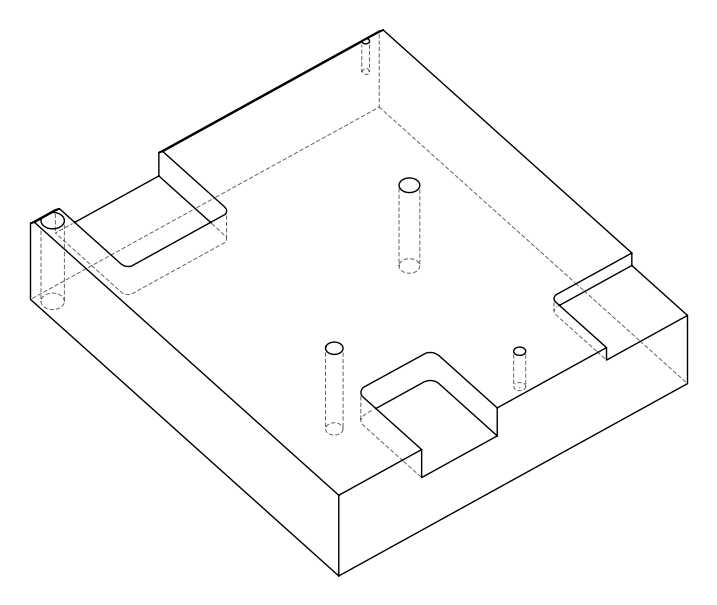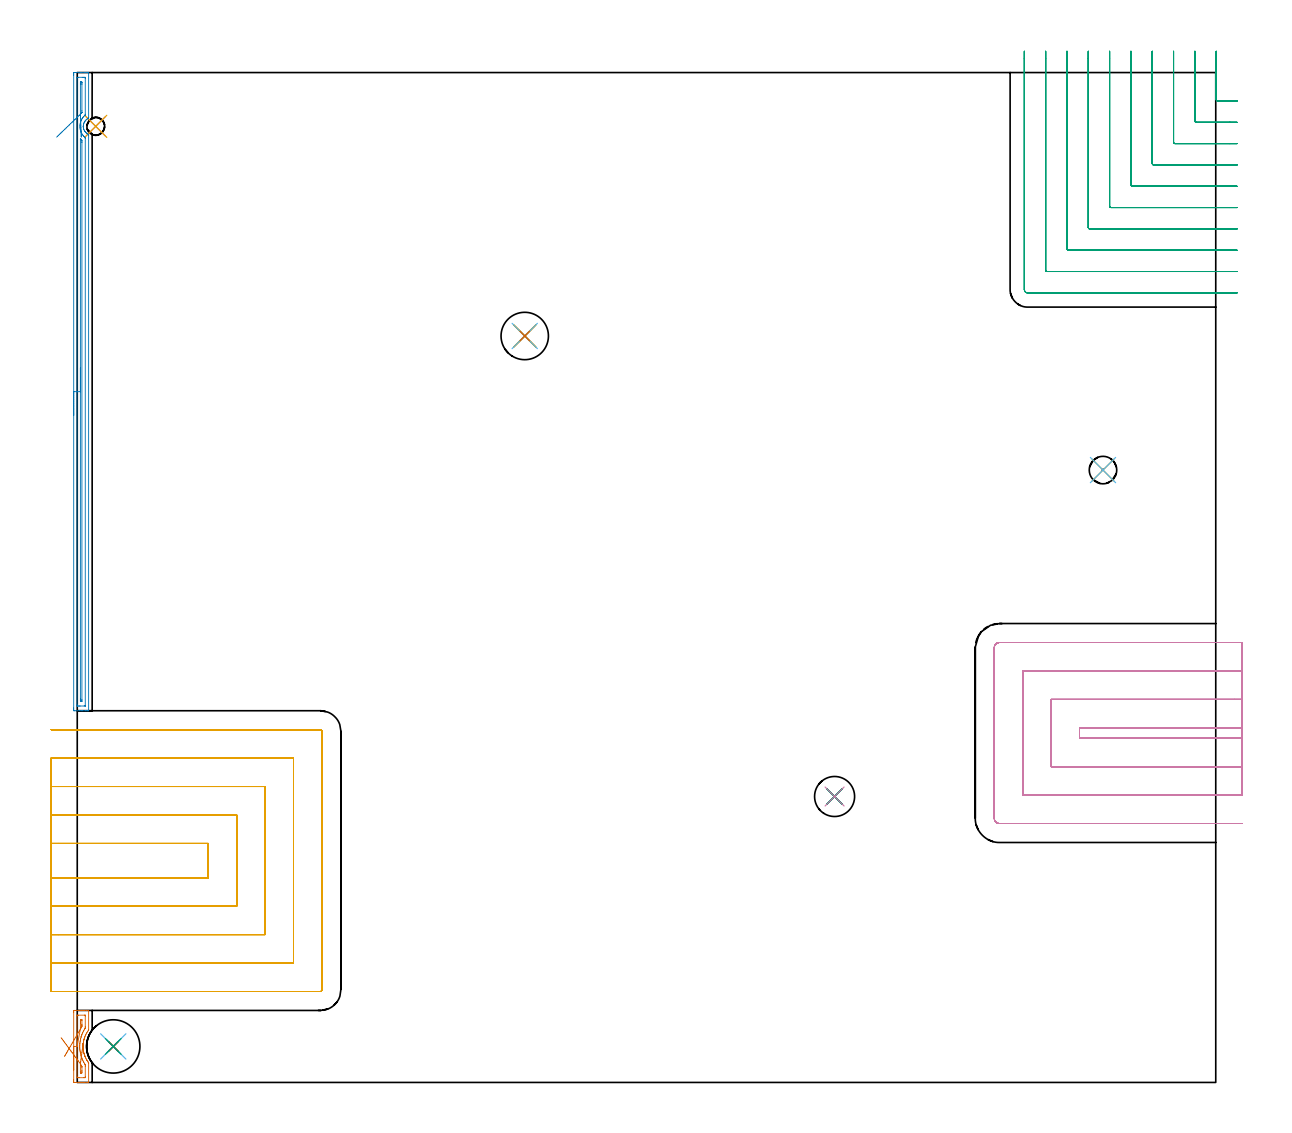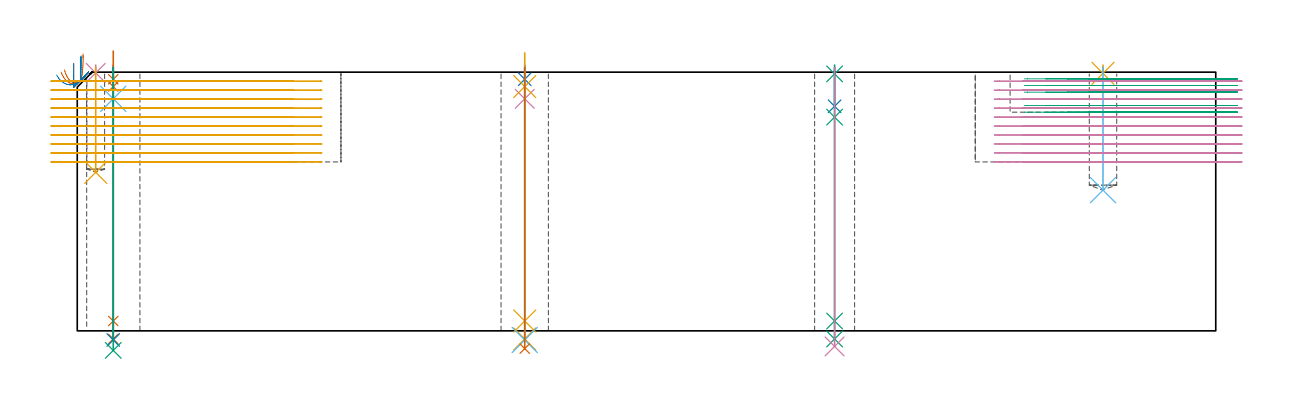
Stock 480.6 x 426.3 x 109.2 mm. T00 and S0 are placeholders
(PLAN: 23 operations, 16 tool changes, 84.5 min)
(1 SPOT_DRILL | STEP1HOLE | NXT0321_9005460120000 | 0.05 min | 182 mm3)
(2 SPOT_DRILL_1 | STEP1HOLE_1 | NXT0321_9005460120000 | 0.05 min | 182 mm3)
(3 SPOT_DRILL_2 | STEP1HOLE_2 | NXT0321_9005460120000 | 0.03 min | 34 mm3)
(4 SPOT_DRILL_3 | STEP1POCKET | NXT0321_9005460120000 | 0.03 min | 12 mm3)
(5 SPOT_DRILL_4 | STEP1POCKET_1 | NXT0321_9005460120000 | 0.03 min | 37 mm3)
(6 DRILL_BLIND_HOLE_INTO_CENTER | STEP1HOLE | NXT0301_046 | 0.05 min | 356 mm3)
(7 GUN_DRILL_THROUGH_HOLE | STEP1HOLE | UGT0307_005 | 0.58 min | 5383 mm3)
(8 DRILL_TO_ENLARGE_THROUGH_HOLE | STEP1HOLE | NXT0301_101 | 0.46 min | 8511 mm3)
(9 DRILL_TO_ENLARGE_THROUGH_HOLE_1 | STEP1HOLE | UGT0301_054 | 0.48 min | 28915 mm3)
(10 DRILL_BLIND_HOLE_INTO_CENTER_1 | STEP1HOLE_1 | NXT0301_046 | 0.05 min | 359 mm3)
(11 GUN_DRILL_THROUGH_HOLE_1 | STEP1HOLE_1 | UGT0307_005 | 0.57 min | 5379 mm3)
(12 DRILL_TO_ENLARGE_THROUGH_HOLE_2 | STEP1HOLE_1 | NXT0301_101 | 0.46 min | 8525 mm3)
(13 DRILL_TO_ENLARGE_THROUGH_HOLE_3 | STEP1HOLE_1 | UGT0301_007 | 0.48 min | 19858 mm3)
(14 DRILL_BLIND_HOLE_INTO_CENTER_2 | STEP1HOLE_2 | NXT0301_067 | 0.07 min | 937 mm3)
(15 GUN_DRILL_THROUGH_HOLE_2 | STEP1HOLE_2 | UGT0307_005 | 0.54 min | 5074 mm3)
(16 DRILL_TO_ENLARGE_THROUGH_HOLE_4 | STEP1HOLE_2 | UGT0301_292 | 0.47 min | 18439 mm3)
(17 DRILL_BLIND_HOLE_INTO_CENTER_3 | STEP1POCKET | NXT0301_046 | 0.18 min | 1735 mm3)
(18 DRILL_BLIND_HOLE_INTO_CENTER_4 | STEP1POCKET_1 | NXT0301_087 | 0.21 min | 5086 mm3)
(19 AREA_MILL | FG_CHAMFER_SURFACE | UGT0205_001 | 0.94 min | 665 mm3)
(20 AREA_MILL_1 | FG_CHAMFER_SURFACE_1 | UGT0205_001 | 6.71 min | 5418 mm3)
(21 MILL_CORNER_NOTCH_RECTANGULAR | CORNER_NOTCH_RECTANGULAR | NXT0201_011 | Follow Part, ap 3, ae 75% | 14.69 min | 145043 mm3)
(22 MILL_SLOT | SLOT_PARTIAL_RECTANGULAR | NXT0201_012 | Follow Part, ap 4, ae 75% | 22.4 min | 353801 mm3)
(23 MILL_SLOT_1 | SLOT_PARTIAL_RECTANGULAR_1 | NXT0201_012 | Follow Part, ap 4, ae 75% | 34.96 min | 532294 mm3)
(TOOL NXT0321_9005460120000 | NC Spot Drill, 142deg, 12mm, Carbide, Uncoated | D12 PA142 FL30 Z2)
(TOOL NXT0301_046 | Carbide Drill 7.5mm [860.1-0750-038A1-MM 2214] | D7.5 PA140 FL53 Z2)
(TOOL UGT0307_005 | Gun Drill 8.3 mm | D8.3 PA130 FL24 Z1)
(TOOL NXT0301_101 | Carbide Drill 13mm [860.1-1300-104A1-MM 2214] | D13 PA140 FL123 Z2)
(TOOL UGT0301_054 | Twist Drill 22.5 mm | D22.5 PA118 FL155 Z2)
(TOOL UGT0301_007 | Twist Drill 20 mm | D20 PA118 FL140 Z2)
(TOOL NXT0301_067 | Carbide Drill 9.6mm [860.1-0960-029A1-MM 2214] | D9.6 PA140 FL47 Z2)
(TOOL UGT0301_292 | Twist Drill 16.9 mm | D16.9 PA118 FL120 Z2)
(TOOL NXT0301_087 | Carbide Drill 11.6mm [860.1-1160-058A1-MM 2214] | D11.6 PA140 FL72 Z2)
(TOOL UGT0205_001 | Chamfer Mill 20 x 3 x 45 deg. | D20 FL50 Z2)
(TOOL NXT0201_011 | ENDMILL 12mm [2P460-1200-NA 1630] | D12 FL38 Z6)
(TOOL NXT0201_012 | ENDMILL 16mm [2P460-1600-NA 1630] | D16 FL38 Z6)
(OP 1 SPOT_DRILL)
G17 G21 G94 G90
T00 M6
G54
G17 G0 G90 X15.2 Y15.2 S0 M3
G43 Z119.2 H0
G94 G81 G98 Z106.2 F250. R112.2
G80
M5
M2
(OP 2 SPOT_DRILL_1)
G17 G21 G94 G90
T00 M6
G54
G17 G0 G90 X188.9 Y315.1 S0 M3
G43 Z119.2 H0
G94 G81 G98 Z106.2 F250. R112.2
G80
M5
M2
(OP 3 SPOT_DRILL_2)
G17 G21 G94 G90
T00 M6
G54
G17 G0 G90 X319.7 Y120.7 S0 M3
G43 Z119.2 H0
G94 G81 G98 Z108.473 F250. R112.2
G80
M5
M2
(OP 4 SPOT_DRILL_3)
G17 G21 G94 G90
T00 M6
G54
G17 G0 G90 X7.8 Y403.6 S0 M3
G43 Z119.2 H0
G94 G81 G98 Z108.877 F250. R112.2
G80
M5
M2
(OP 5 SPOT_DRILL_4)
G17 G21 G94 G90
T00 M6
G54
G17 G0 G90 X433. Y258.5 S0 M3
G43 Z119.2 H0
G94 G81 G98 Z108.701 F250. R112.2
G80
M5
M2
(OP 6 DRILL_BLIND_HOLE_INTO_CENTER)
G17 G21 G94 G90
T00 M6
G54
G17 G0 G90 X15.2 Y15.2 S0 M3
G43 Z119.2 H1
G94 G81 G98 Z97.95 F250. R111.2
G80
M5
M2
(OP 7 GUN_DRILL_THROUGH_HOLE)
G17 G21 G94 G90
T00 M6
G54
G17 G0 G90 X15.2 Y15.2 M8
G43 Z119.2 H0
Z118.13
S716 M3
G94 G1 Z103.115 F125. M26
G4 X.084
Z4.15 F250.
G4 X.084
Z-3.435 F125.
G4 X.084
M5
M9
G0 Z118.13
Z119.2
M2
(OP 8 DRILL_TO_ENLARGE_THROUGH_HOLE)
G17 G21 G94 G90
T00 M6
G54
G17 G0 G90 X15.2 Y15.2 S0 M3
G43 Z119.2 H1
G94 G73 G98 Z-3.866 F250. Q12.563 R111.2
G80
M5
M2
(OP 9 DRILL_TO_ENLARGE_THROUGH_HOLE_1)
G17 G21 G94 G90
T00 M6
G54
G17 G0 G90 X15.2 Y15.2 S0 M3
G43 Z119.2 H0
G94 G73 G98 Z-8.26 F250. Q19.577 R111.2
G80
M5
M2
(OP 10 DRILL_BLIND_HOLE_INTO_CENTER_1)
G17 G21 G94 G90
T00 M6
G54
G17 G0 G90 X188.9 Y315.1 S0 M3
G43 Z119.2 H1
G94 G81 G98 Z97.95 F250. R111.2
G80
M5
M2
(OP 11 GUN_DRILL_THROUGH_HOLE_1)
G17 G21 G94 G90
T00 M6
G54
G17 G0 G90 X188.9 Y315.1 M8
G43 Z119.2 H0
Z117.338
S716 M3
G94 G1 Z103.115 F125. M26
G4 X.084
Z4.15 F250.
G4 X.084
Z-3.435 F125.
G4 X.084
M5
M9
G0 Z117.338
Z119.2
M2
(OP 12 DRILL_TO_ENLARGE_THROUGH_HOLE_2)
G17 G21 G94 G90
T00 M6
G54
G17 G0 G90 X188.9 Y315.1 S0 M3
G43 Z119.2 H1
G94 G73 G98 Z-3.866 F250. Q12.563 R111.2
G80
M5
M2
(OP 13 DRILL_TO_ENLARGE_THROUGH_HOLE_3)
G17 G21 G94 G90
T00 M6
G54
G17 G0 G90 X188.9 Y315.1 S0 M3
G43 Z119.2 H0
G94 G73 G98 Z-7.509 F250. Q19.451 R111.2
G80
M5
M2
(OP 14 DRILL_BLIND_HOLE_INTO_CENTER_2)
G17 G21 G94 G90
T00 M6
G54
G17 G0 G90 X319.7 Y120.7 S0 M3
G43 Z119.2 H1
G94 G81 G98 Z94.8 F250. R111.2
G80
M5
M2
(OP 15 GUN_DRILL_THROUGH_HOLE_2)
G17 G21 G94 G90
T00 M6
G54
G17 G0 G90 X319.7 Y120.7 M8
G43 Z119.2 H0
Z107.084
S716 M3
G94 G1 Z90.225 F125. M26
G4 X.084
Z4.15 F250.
G4 X.084
Z-3.435 F125.
G4 X.084
M5
M9
G0 Z107.084
Z119.2
M2
(OP 16 DRILL_TO_ENLARGE_THROUGH_HOLE_4)
G17 G21 G94 G90
T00 M6
G54
G17 G0 G90 X319.7 Y120.7 S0 M3
G43 Z119.2 H0
G94 G73 G98 Z-6.577 F250. Q16.54 R111.2
G80
M5
M2
(OP 17 DRILL_BLIND_HOLE_INTO_CENTER_3)
G17 G21 G94 G90
T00 M6
G54
G17 G0 G90 X7.8 Y403.6 S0 M3
G43 Z119.2 H1
G94 G81 G98 Z66.9 F250. R111.2
G80
M5
M2
(OP 18 DRILL_BLIND_HOLE_INTO_CENTER_4)
G17 G21 G94 G90
T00 M6
G54
G17 G0 G90 X433. Y258.5 S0 M3
G43 Z119.2 H1
G94 G81 G98 Z59.4 F250. R111.2
G80
M5
M2
(OP 19 AREA_MILL)
G17 G21 G94 G90
T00 M6
G54
G17 G0 G90 X-1.5 Y5.2 S1061 M3
G43 Z119.2 H0
Z112.9
G94 G1 Y5.238 Z112.028 F250.
Y5.352 Z111.163
Y5.541 Z110.312
Y5.803 Z109.48
Y6.137 Z108.674
Y6.54 Z107.9
Y7.008 Z107.164
Y7.54 Z106.472
Y8.129 Z105.829
Y8.772 Z105.239
Y9.464 Z104.708
Y10.2 Z104.24
Y10.974 Z103.837
Y11.78 Z103.503
Y12.612 Z103.241
Y13.464 Z103.052
Y14.328 Z102.938
Y15.2 Z102.9
Y29.465
X-1.499 Y29.855 Z102.901
X-1.493 Y30.346 Z102.903
X-1.491 Y30.392 Z102.905
X-1.004 Y30.4 Z103.391
X0.765 Z105.159
X1.448 Z105.846
X1.65 Z106.047
X2.333 Z106.73
X2.535 Z106.931
X2.938 Z107.337
X3.9 Z108.299
X4.764 Z109.162
X4.8 Y30.398 Z109.198
Y30.299 Z109.2
Y22.305
X4.796 Y22.085 Z109.189
X4.767 Y22.035 Z109.163
X4.619 Y21.837 Z109.017
X4.32 Y21.398 Z108.718
X4.034 Y20.952 Z108.432
X3.79 Y20.508 Z108.188
X3.564 Y20.067 Z107.963
X3.367 Y19.626 Z107.763
X3.184 Y19.182 Z107.579
X3.151 Y19.099 Z107.549
X3.124 Y19.022 Z107.524
X3.091 Y18.925 Z107.491
X3.036 Y18.753 Z107.429
X3.017 Y18.699 Z107.411
X2.913 Y18.369 Z107.313
X2.891 Y18.297 Z107.291
X2.859 Y18.176 Z107.259
X2.776 Y17.856 Z107.174
X2.677 Y17.412 Z107.074
X2.621 Y17.099 Z107.018
X2.597 Y16.97 Z106.995
X2.534 Y16.524 Z106.934
X2.491 Y16.085 Z106.889
X2.466 Y15.644 Z106.859
X2.458 Y15.332 Z106.855
X2.456 Y15.247 Z106.852
X2.455 Y15.2
X2.457 Y15.072 Z106.855
X2.466 Y14.758 Z106.859
X2.491 Y14.315 Z106.889
X2.536 Y13.859 Z106.936
X2.597 Y13.43 Z106.995
X2.62 Y13.301 Z107.018
X2.677 Y12.988 Z107.074
X2.775 Y12.544 Z107.174
X2.859 Y12.225 Z107.258
X2.891 Y12.103 Z107.291
X2.913 Y12.031 Z107.313
X3.017 Y11.701 Z107.411
X3.036 Y11.647 Z107.429
X3.091 Y11.475 Z107.491
X3.124 Y11.378 Z107.524
X3.151 Y11.301 Z107.549
X3.184 Y11.218 Z107.579
X3.19 Y11.203 Z107.585
X3.295 Y10.946 Z107.692
X3.367 Y10.774 Z107.763
X3.573 Y10.315 Z107.972
X3.802 Y9.871 Z108.199
X3.953 Y9.595 Z108.351
X4.034 Y9.448 Z108.432
X4.048 Y9.427 Z108.446
X4.32 Y9.002 Z108.718
X4.619 Y8.563 Z109.017
X4.637 Y8.539 Z109.036
X4.746 Y8.394 Z109.142
X4.768 Y8.363 Z109.164
X4.796 Y8.315 Z109.189
X4.8 Y8.095 Z109.2
X4.801 Y0.01 Z109.199
X4.574 Y0. Z108.972
X2.938 Z107.337
X2.535 Z106.931
X2.333 Z106.73
X1.65 Z106.047
X1.448 Z105.846
X0.765 Z105.159
X-1.004 Y0.001 Z103.391
X-1.24 Y0.003 Z103.155
X-1.491 Y0.008 Z102.905
X-1.493 Y0.054 Z102.903
X-1.499 Y0.545 Z102.901
X-1.5 Y1.044 Z102.9
Y15.2
X-0.086 Z104.314
X-0.085 Y28.078 Z104.315
X-0.081 Y28.292 Z104.319
X-0.079 Y28.389 Z104.321
X0.125 Y28.393 Z104.525
X0.446 Y28.399 Z104.846
X3.1 Z107.5
X3.278 Y28.393 Z107.678
X3.337 Y28.39 Z107.737
X3.379 Y28.374 Z107.779
X3.386 Y28.078 Z107.786
X3.385 Y23.638 Z107.785
X3.382 Y23.21 Z107.782
X3.379 Y22.998 Z107.779
X3.37 Y22.902 Z107.77
X3.332 Y22.837 Z107.732
X3.278 Y22.749 Z107.678
X2.992 Y22.29 Z107.392
X2.744 Y21.861 Z107.144
X2.698 Y21.779 Z107.098
X2.67 Y21.726 Z107.07
X2.535 Y21.459 Z106.935
X2.303 Y20.973 Z106.703
X2.104 Y20.518 Z106.504
X1.927 Y20.085 Z106.327
X1.884 Y19.968 Z106.284
X1.65 Y19.275 Z106.05
X1.632 Y19.215 Z106.032
X1.626 Y19.197 Z106.026
X1.446 Y18.513 Z105.846
X1.4 Y18.309 Z105.8
X1.29 Y17.782 Z105.69
X1.225 Y17.42 Z105.625
X1.168 Y17.016 Z105.568
X1.113 Y16.532 Z105.513
X1.085 Y16.211 Z105.485
X1.055 Y15.644 Z105.455
X1.049 Y15.359 Z105.449
X1.055 Y14.756 Z105.455
X1.069 Y14.451 Z105.469
X1.113 Y13.868 Z105.513
X1.155 Y13.477 Z105.555
X1.225 Y12.98 Z105.625
X1.328 Y12.415 Z105.728
X1.4 Y12.091 Z105.8
X1.616 Y11.238 Z106.016
X1.626 Y11.203 Z106.026
X1.65 Y11.126 Z106.05
X1.927 Y10.315 Z106.327
X2.104 Y9.882 Z106.504
X2.303 Y9.427 Z106.703
X2.535 Y8.949 Z106.935
X2.75 Y8.539 Z107.15
X3.026 Y8.046 Z107.426
X3.277 Y7.651 Z107.677
X3.342 Y7.545 Z107.742
X3.378 Y7.487 Z107.778
X3.38 Y7.436 Z107.78
X3.383 Y7.223 Z107.783
X3.386 Y6.796 Z107.786
X3.385 Y2.322 Z107.785
X3.381 Y2.108 Z107.781
X3.379 Y2.011 Z107.779
X3.175 Y2.007 Z107.575
X2.854 Y2.001 Z107.254
X0.765 Y2. Z105.165
X0.2 Y2.001 Z104.6
X0.022 Y2.007 Z104.422
X-0.037 Y2.01 Z104.363
X-0.079 Y2.026 Z104.321
X-0.086 Y2.322 Z104.314
Y15.2
X1.336 Y22.55 Z105.736
X1.333 Y22.605 Z105.733
X1.33 Y22.749 Z105.73
X1.329 Y22.833 Z105.729
X1.328 Y23.072 Z105.728
Y24.849
X1.329 Y25.414 Z105.729
X1.33 Y25.981 Z105.73
X1.333 Y26.302 Z105.733
X1.335 Y26.374 Z105.735
X1.455 Y26.39 Z105.855
X1.554 Y26.398 Z105.954
X1.65 Y26.399 Z106.05
X1.748 Y26.398 Z106.148
X1.942 Y26.39 Z106.342
X1.966 Y26.384 Z106.366
X1.968 Y26.375 Z106.368
X1.97 Y26.348 Z106.37
X1.971 Y24.526 Z106.371
Y24.203
X1.97 Y23.92 Z106.37
X1.967 Y23.779 Z106.367
X1.964 Y23.712 Z106.364
X1.929 Y23.638 Z106.329
X1.831 Y23.456 Z106.231
X1.65 Y23.129 Z106.05
X1.517 Y22.883 Z105.917
X1.445 Y22.749 Z105.845
X1.408 Y22.677 Z105.808
X1.393 Y22.649 Z105.793
X1.366 Y22.601 Z105.766
X1.336 Y22.55 Z105.736
X0.937 Y21.861 Z105.38
X0.524 Y21.148 Z105.094
X0.099 Y20.416 Z104.881
X-0.332 Y19.671 Z104.742
X-0.769 Y18.918 Z104.679
X-1.206 Y18.163 Z104.693
X-1.641 Y17.412 Z104.782
X-2.071 Y16.671 Z104.946
X-2.492 Y15.945 Z105.185
X-2.901 Y15.24 Z105.495
X-3.294 Y14.561 Z105.876
X-3.67 Y13.913 Z106.324
X-4.024 Y13.301 Z106.835
X-4.355 Y12.73 Z107.406
X-4.66 Y12.205 Z108.032
X-4.936 Y11.728 Z108.708
X-5.181 Y11.305 Z109.431
X-5.394 Y10.937 Z110.193
G0 X-6.803 Y18.875 Z109.227
G1 X-6.52 Y18.491 Z108.497
X-6.199 Y18.057 Z107.811
X-5.845 Y17.576 Z107.175
X-5.459 Y17.053 Z106.594
X-5.044 Y16.491 Z106.071
X-4.604 Y15.894 Z105.612
X-4.141 Y15.268 Z105.218
X-3.66 Y14.616 Z104.894
X-3.164 Y13.944 Z104.642
X-2.657 Y13.257 Z104.464
X-2.143 Y12.56 Z104.36
X-1.625 Y11.858 Z104.333
X-1.108 Y11.158 Z104.382
X-0.595 Y10.463 Z104.506
X-0.091 Y9.78 Z104.706
X0.401 Y9.113 Z104.978
X0.877 Y8.468 Z105.322
X1.334 Y7.849 Z105.734
X1.342 Y7.838 Z105.742
X1.402 Y7.733 Z105.802
X1.65 Y7.272 Z106.05
X1.93 Y6.763 Z106.33
X1.965 Y6.679 Z106.365
X1.967 Y6.601 Z106.367
X1.97 Y6.441 Z106.37
X1.971 Y4.986 Z106.371
Y4.664
X1.966 Y4.098 Z106.366
X1.965 Y4.026 Z106.365
X1.845 Y4.01 Z106.245
X1.746 Y4.002 Z106.146
X1.65 Y4.001 Z106.05
X1.552 Y4.003 Z105.952
X1.358 Y4.01 Z105.758
X1.334 Y4.016 Z105.734
X1.332 Y4.025 Z105.732
X1.329 Y4.052 Z105.729
Y4.098
X1.328 Y4.421 Z105.728
Y7.651
X1.329 Y7.735 Z105.729
X1.33 Y7.796 Z105.73
X1.332 Y7.834 Z105.732
X1.334 Y7.849 Z105.734
X1.447 Y8.7 Z105.886
X1.559 Y9.536 Z106.112
X1.667 Y10.348 Z106.411
X1.771 Y11.132 Z106.78
X1.871 Y11.88 Z107.216
X1.966 Y12.589 Z107.717
X2.054 Y13.251 Z108.278
X2.135 Y13.862 Z108.895
X2.209 Y14.418 Z109.564
X2.275 Y14.913 Z110.278
X2.333 Y15.345 Z111.034
X2.382 Y15.71 Z111.825
X2.421 Y16.006 Z112.645
X2.451 Y16.229 Z113.488
X2.471 Y16.379 Z114.347
X2.481 Y16.454 Z115.216
Z116.088
X2.47 Y16.378 Z116.957
G0 Z119.2
M5
M2
(OP 20 AREA_MILL_1)
G17 G21 G94 G90
T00 M6
G54
G17 G0 G90 X-1.5 Y281.6 S1061 M3
G43 Z119.2 H0
Z112.9
G94 G1 Y281.638 Z112.028 F250.
Y281.752 Z111.164
Y281.941 Z110.312
Y282.203 Z109.48
Y282.537 Z108.674
Y282.94 Z107.9
Y283.409 Z107.164
Y283.94 Z106.472
Y284.529 Z105.829
Y285.172 Z105.24
Y285.864 Z104.708
Y286.6 Z104.24
Y287.374 Z103.837
Y288.18 Z103.503
Y289.012 Z103.241
Y289.864 Z103.052
Y290.728 Z102.938
Y291.6 Z102.9
Y425.283
X-1.499 Y425.675 Z102.901
X-1.495 Y426.171 Z102.903
X-1.491 Y426.291 Z102.906
X-1.004 Y426.3 Z103.393
X1.65 Z106.045
X3.067 Z107.463
X3.419 Z107.814
X4.124 Z108.523
X4.405 Z108.805
X4.779 Y426.293 Z109.171
X4.797 Y426.291 Z109.188
X4.8 Y426.122 Z109.2
Y407.351
X4.795 Y407.046 Z109.191
X4.76 Y407.019 Z109.157
X4.525 Y406.901 Z108.923
X4.395 Y406.826 Z108.793
X4.03 Y406.573 Z108.427
X4.009 Y406.555 Z108.406
X3.684 Y406.271 Z108.083
X3.373 Y405.933 Z107.772
X3.213 Y405.713 Z107.611
X3.151 Y405.627 Z107.548
X3.124 Y405.579 Z107.52
X2.989 Y405.34 Z107.386
X2.845 Y405.04 Z107.242
X2.761 Y404.821 Z107.159
X2.696 Y404.598 Z107.092
X2.678 Y404.513 Z107.074
X2.618 Y404.223 Z107.011
X2.6 Y404.146 Z106.997
X2.59 Y404.025 Z106.987
X2.577 Y403.84 Z106.967
X2.573 Y403.801 Z106.964
X2.566 Y403.7 Z106.954
X2.571 Y403.585 Z106.953
X2.572 Y403.5 Z106.959
Y403.498
X2.573 Y403.457 Z106.96
X2.576 Y403.253 Z106.972
X2.586 Y403.147 Z106.985
X2.6 Y403.026 Z106.998
X2.627 Y402.882 Z107.024
X2.641 Y402.801 Z107.039
X2.697 Y402.579 Z107.096
X2.769 Y402.36 Z107.168
X2.944 Y401.956 Z107.341
X3.151 Y401.569 Z107.549
X3.17 Y401.542 Z107.568
X3.22 Y401.467 Z107.619
X3.298 Y401.366 Z107.697
X3.4 Y401.234 Z107.8
X3.565 Y401.047 Z107.965
X3.594 Y401.014 Z107.994
X3.806 Y400.809 Z108.203
X4.029 Y400.619 Z108.428
X4.089 Y400.573 Z108.488
X4.356 Y400.401 Z108.756
X4.608 Y400.258 Z109.008
X4.72 Y400.201 Z109.119
X4.793 Y400.161 Z109.193
X4.8 Y399.754 Z109.2
Y157.074
X4.804 Y156.91 Z109.195
X4.779 Y156.908 Z109.171
X4.405 Y156.9 Z108.805
X4.123 Z108.523
X3.419 Z107.814
X2.183 Z106.579
X1.65 Z106.045
X1.032 Z105.427
X-1.004 Y156.901 Z103.393
X-1.241 Y156.904 Z103.156
X-1.491 Y156.909 Z102.906
X-1.495 Y157.029 Z102.903
X-1.499 Y157.525 Z102.901
X-1.5 Y158.026 Z102.9
Y291.6
X-0.086 Z104.314
X-0.085 Y424.103 Z104.315
X-0.084 Y424.21 Z104.316
X-0.081 Y424.263 Z104.319
X-0.08 Y424.282 Z104.32
X-0.05 Y424.29 Z104.35
X0.359 Y424.298 Z104.759
X2.126 Y424.3 Z106.526
X2.535 Z106.935
X3.012 Y424.299 Z107.412
X3.261 Y424.294 Z107.661
X3.378 Y424.29 Z107.778
X3.385 Y423.922 Z107.785
Y423.888
Y408.692
X3.381 Y408.478 Z107.781
X3.379 Y408.375 Z107.779
X3.31 Y408.307 Z107.71
X3.107 Y408.114 Z107.507
X2.777 Y407.799 Z107.177
X2.659 Y407.672 Z107.059
X2.535 Y407.532 Z106.935
X2.261 Y407.181 Z106.661
X2.071 Y406.905 Z106.471
X1.918 Y406.634 Z106.318
X1.65 Y406.105 Z106.05
X1.621 Y406.04 Z106.021
X1.61 Y406.011 Z106.01
X1.48 Y405.649 Z105.88
X1.398 Y405.372 Z105.798
X1.335 Y405.117 Z105.735
X1.236 Y404.642 Z105.636
X1.188 Y404.223 Z105.588
X1.155 Y403.829 Z105.555
X1.163 Y403.329 Z105.563
X1.188 Y402.902 Z105.588
X1.253 Y402.436 Z105.653
X1.306 Y402.169 Z105.706
X1.404 Y401.791 Z105.804
X1.486 Y401.542 Z105.886
X1.65 Y401.128 Z106.05
X1.798 Y400.797 Z106.198
X1.878 Y400.648 Z106.278
X2.187 Y400.105 Z106.587
X2.456 Y399.754 Z106.856
X2.535 Y399.66 Z106.935
X2.729 Y399.445 Z107.129
X2.92 Y399.254 Z107.32
X3.35 Y398.86 Z107.75
X3.379 Y398.828 Z107.779
X3.381 Y398.805 Z107.781
X3.384 Y398.753 Z107.784
X3.385 Y398.645 Z107.785
X3.386 Y398.43 Z107.786
X3.385 Y159.098 Z107.785
X3.384 Y158.99 Z107.784
X3.381 Y158.937 Z107.781
X3.38 Y158.918 Z107.78
X3.35 Y158.91 Z107.75
X2.941 Y158.902 Z107.341
X1.174 Y158.9 Z105.574
X0.765 Z105.165
X0.288 Y158.901 Z104.688
X0.039 Y158.906 Z104.439
X-0.078 Y158.91 Z104.322
X-0.085 Y159.278 Z104.315
Y159.313
X-0.086 Y291.6 Z104.314
X1.328 Z105.728
X1.329 Y397.966 Z105.729
X1.33 Y398.29 Z105.73
X1.332 Y398.399 Z105.732
X1.335 Y398.465 Z105.735
X1.65 Y398.095 Z106.05
X1.76 Y397.966 Z106.16
X1.847 Y397.861 Z106.247
X1.965 Y397.718 Z106.365
X1.967 Y397.646 Z106.367
X1.971 Y397.072 Z106.371
Y396.748
Y161.67
X1.968 Y161.1 Z106.368
X1.964 Y160.939 Z106.364
X1.961 Y160.91 Z106.361
X1.914 Y160.905 Z106.314
X1.847 Y160.901 Z106.247
X1.65 Y160.903 Z106.05
X1.452 Y160.909 Z105.852
X1.335 Y160.915 Z105.735
X1.332 Y160.992 Z105.732
X1.33 Y161.1 Z105.73
X1.329 Y161.425 Z105.729
X1.328 Y161.994 Z105.728
Y291.6
Y292.472 Z105.766
Y293.337 Z105.88
Y294.188 Z106.069
Y295.02 Z106.332
Y295.826 Z106.665
Y296.6 Z107.068
Y297.336 Z107.537
Y298.028 Z108.068
Y298.671 Z108.657
Y299.26 Z109.301
Y299.792 Z109.993
Y300.26 Z110.728
Y300.663 Z111.502
Y300.997 Z112.308
Y301.259 Z113.14
Y301.448 Z113.992
Y301.562 Z114.857
Y301.6 Z115.728
G0 Z119.2
X1.69 Y399.125
Z116.096
G1 X1.689 Y399.131 Z115.224
X1.686 Y399.213 Z114.355
X1.681 Y399.37 Z113.497
X1.672 Y399.601 Z112.656
X1.661 Y399.905 Z111.839
X1.647 Y400.279 Z111.05
X1.631 Y400.72 Z110.298
X1.612 Y401.224 Z109.587
X1.591 Y401.789 Z108.922
X1.568 Y402.41 Z108.31
X1.544 Y403.082 Z107.753
X1.517 Y403.799 Z107.258
X1.489 Y404.557 Z106.827
X1.46 Y405.35 Z106.463
X1.43 Y406.171 Z106.171
X1.399 Y407.015 Z105.951
X1.367 Y407.874 Z105.805
X1.335 Y408.743 Z105.735
X1.331 Y408.854 Z105.731
X1.329 Y408.919 Z105.729
Y421.53
X1.332 Y422.1 Z105.732
X1.335 Y422.261 Z105.735
X1.339 Y422.29 Z105.739
X1.386 Y422.295 Z105.786
X1.453 Y422.299 Z105.853
X1.65 Y422.297 Z106.05
X1.848 Y422.291 Z106.248
X1.965 Y422.285 Z106.365
X1.968 Y422.208 Z106.368
X1.97 Y422.1 Z106.37
X1.971 Y421.775 Z106.371
Y421.206
Y410.155
X1.97 Y409.586 Z106.37
X1.967 Y409.506 Z106.367
X1.965 Y409.468 Z106.365
X1.948 Y409.44 Z106.348
X1.878 Y409.356 Z106.278
X1.65 Y409.093 Z106.05
X1.466 Y408.878 Z105.866
X1.411 Y408.816 Z105.811
X1.335 Y408.743 Z105.735
X0.81 Y408.236 Z105.257
X0.257 Y407.702 Z104.844
X-0.319 Y407.144 Z104.501
X-0.915 Y406.568 Z104.228
X-1.526 Y405.978 Z104.028
X-2.146 Y405.378 Z103.904
X-2.773 Y404.773 Z103.855
X-3.399 Y404.167 Z103.882
X-4.022 Y403.564 Z103.985
X-4.636 Y402.971 Z104.163
X-5.237 Y402.39 Z104.415
X-5.819 Y401.827 Z104.739
X-6.379 Y401.286 Z105.132
X-6.912 Y400.771 Z105.592
X-7.415 Y400.285 Z106.114
X-7.882 Y399.833 Z106.695
X-8.312 Y399.418 Z107.331
X-8.7 Y399.043 Z108.016
G0 Z119.2
M5
M2
(OP 21 MILL_CORNER_NOTCH_RECTANGULAR)
G17 G21 G94 G90
T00 M6
G54
G17 G0 G90 X480.8 Y435.297 S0 M3
G43 Z119.2 H1
Z106.384
G94 G1 Y432.297 F250.
Y414.894 F500.
G3 X481.394 Y414.3 R0.6
G1 X486.6
X489.6 F250.
G0 Z119.2
X471.8 Y435.3
Z106.384
G1 Y432.3
Y405.894 F500.
G3 X472.394 Y405.3 R0.6
G1 X486.6
X489.6 F250.
G0 Z119.2
X462.8 Y435.3
Z106.384
G1 Y432.3
Y396.895 F500.
G3 X463.395 Y396.3 R0.6
G1 X486.6
X489.6 F250.
G0 Z119.2
X453.8 Y435.3
Z106.384
G1 Y432.3
Y387.895 F500.
G3 X454.395 Y387.3 R0.6
G1 X486.6
X489.6 F250.
G0 Z119.2
X444.8 Y435.3
Z106.384
G1 Y432.3
Y378.895 F500.
G3 X445.395 Y378.3 R0.6
G1 X486.6
X489.6 F250.
G0 Z119.2
X435.8 Y435.3
Z106.384
G1 Y432.3
Y369.895 F500.
G3 X436.395 Y369.3 R0.6
G1 X486.6
X489.6 F250.
G0 Z119.2
X426.8 Y435.3
Z106.384
G1 Y432.3
Y360.896 F500.
G3 X427.396 Y360.3 R0.6
G1 X486.6
X489.6 F250.
G0 Z119.2
X417.8 Y435.3
Z106.384
G1 Y432.3
Y351.896 F500.
G3 X418.396 Y351.3 R0.6
G1 X486.6
X489.6 F250.
G0 Z119.2
X408.8 Y435.3
Z106.384
G1 Y432.3
Y342.896 F500.
G3 X409.396 Y342.3 R0.6
G1 X486.6
X489.6 F250.
G0 Z119.2
X399.8 Y435.3
Z106.384
G1 Y432.3
Y334.7 F500.
G3 X401.2 Y333.3 R1.4
G1 X486.6
X489.6 F250.
G0 Z119.2
X480.8 Y435.297
Z103.567
G1 Y432.297
Y414.894 F500.
G3 X481.394 Y414.3 R0.6
G1 X486.6
X489.6 F250.
G0 Z119.2
X471.8 Y435.3
Z103.567
G1 Y432.3
Y405.894 F500.
G3 X472.394 Y405.3 R0.6
G1 X486.6
X489.6 F250.
G0 Z119.2
X462.8 Y435.3
Z103.567
G1 Y432.3
Y396.895 F500.
G3 X463.395 Y396.3 R0.6
G1 X486.6
X489.6 F250.
G0 Z119.2
X453.8 Y435.3
Z103.567
G1 Y432.3
Y387.895 F500.
G3 X454.395 Y387.3 R0.6
G1 X486.6
X489.6 F250.
G0 Z119.2
X444.8 Y435.3
Z103.567
G1 Y432.3
Y378.895 F500.
G3 X445.395 Y378.3 R0.6
G1 X486.6
X489.6 F250.
G0 Z119.2
X435.8 Y435.3
Z103.567
G1 Y432.3
Y369.895 F500.
G3 X436.395 Y369.3 R0.6
G1 X486.6
X489.6 F250.
G0 Z119.2
X426.8 Y435.3
Z103.567
G1 Y432.3
Y360.896 F500.
G3 X427.396 Y360.3 R0.6
G1 X486.6
X489.6 F250.
G0 Z119.2
X417.8 Y435.3
Z103.567
G1 Y432.3
Y351.896 F500.
G3 X418.396 Y351.3 R0.6
G1 X486.6
X489.6 F250.
G0 Z119.2
X408.8 Y435.3
Z103.567
G1 Y432.3
Y342.896 F500.
G3 X409.396 Y342.3 R0.6
G1 X486.6
X489.6 F250.
G0 Z119.2
X399.8 Y435.3
Z103.567
G1 Y432.3
Y334.7 F500.
G3 X401.2 Y333.3 R1.4
G1 X486.6
X489.6 F250.
G0 Z119.2
X480.8 Y435.297
Z100.75
G1 Y432.297
Y414.894 F500.
G3 X481.394 Y414.3 R0.6
G1 X486.6
X489.6 F250.
G0 Z119.2
X471.8 Y435.3
Z100.75
G1 Y432.3
Y405.894 F500.
G3 X472.394 Y405.3 R0.6
G1 X486.6
X489.6 F250.
G0 Z119.2
X462.8 Y435.3
Z100.75
G1 Y432.3
Y396.895 F500.
G3 X463.395 Y396.3 R0.6
G1 X486.6
X489.6 F250.
G0 Z119.2
X453.8 Y435.3
Z100.75
G1 Y432.3
Y387.895 F500.
G3 X454.395 Y387.3 R0.6
G1 X486.6
X489.6 F250.
G0 Z119.2
X444.8 Y435.3
Z100.75
G1 Y432.3
Y378.895 F500.
G3 X445.395 Y378.3 R0.6
G1 X486.6
X489.6 F250.
G0 Z119.2
X435.8 Y435.3
Z100.75
G1 Y432.3
Y369.895 F500.
G3 X436.395 Y369.3 R0.6
G1 X486.6
X489.6 F250.
G0 Z119.2
X426.8 Y435.3
Z100.75
G1 Y432.3
Y360.896 F500.
G3 X427.396 Y360.3 R0.6
G1 X486.6
X489.6 F250.
G0 Z119.2
X417.8 Y435.3
Z100.75
G1 Y432.3
Y351.896 F500.
G3 X418.396 Y351.3 R0.6
G1 X486.6
X489.6 F250.
G0 Z119.2
X408.8 Y435.3
Z100.75
G1 Y432.3
Y342.896 F500.
G3 X409.396 Y342.3 R0.6
G1 X486.6
X489.6 F250.
G0 Z119.2
X399.8 Y435.3
Z100.75
G1 Y432.3
Y334.7 F500.
G3 X401.2 Y333.3 R1.4
G1 X486.6
X489.6 F250.
G0 Z119.2
X480.8 Y435.297
Z97.933
G1 Y432.297
Y414.894 F500.
G3 X481.394 Y414.3 R0.6
G1 X486.6
X489.6 F250.
G0 Z119.2
X471.8 Y435.3
Z97.933
G1 Y432.3
Y405.894 F500.
G3 X472.394 Y405.3 R0.6
G1 X486.6
X489.6 F250.
G0 Z119.2
X462.8 Y435.3
Z97.933
G1 Y432.3
Y396.895 F500.
G3 X463.395 Y396.3 R0.6
G1 X486.6
X489.6 F250.
G0 Z119.2
X453.8 Y435.3
Z97.933
G1 Y432.3
Y387.895 F500.
G3 X454.395 Y387.3 R0.6
G1 X486.6
X489.6 F250.
G0 Z119.2
X444.8 Y435.3
Z97.933
G1 Y432.3
Y378.895 F500.
G3 X445.395 Y378.3 R0.6
G1 X486.6
X489.6 F250.
G0 Z119.2
X435.8 Y435.3
Z97.933
G1 Y432.3
Y369.895 F500.
G3 X436.395 Y369.3 R0.6
G1 X486.6
X489.6 F250.
G0 Z119.2
X426.8 Y435.3
Z97.933
G1 Y432.3
Y360.896 F500.
G3 X427.396 Y360.3 R0.6
G1 X486.6
X489.6 F250.
G0 Z119.2
X417.8 Y435.3
Z97.933
G1 Y432.3
Y351.896 F500.
G3 X418.396 Y351.3 R0.6
G1 X486.6
X489.6 F250.
G0 Z119.2
X408.8 Y435.3
Z97.933
G1 Y432.3
Y342.896 F500.
G3 X409.396 Y342.3 R0.6
G1 X486.6
X489.6 F250.
G0 Z119.2
X399.8 Y435.3
Z97.933
G1 Y432.3
Y334.7 F500.
G3 X401.2 Y333.3 R1.4
G1 X486.6
X489.6 F250.
G0 Z119.2
X480.8 Y435.297
Z95.117
G1 Y432.297
Y414.894 F500.
G3 X481.394 Y414.3 R0.6
G1 X486.6
X489.6 F250.
G0 Z119.2
X471.8 Y435.3
Z95.117
G1 Y432.3
Y405.894 F500.
G3 X472.394 Y405.3 R0.6
G1 X486.6
X489.6 F250.
G0 Z119.2
X462.8 Y435.3
Z95.117
G1 Y432.3
Y396.895 F500.
G3 X463.395 Y396.3 R0.6
G1 X486.6
X489.6 F250.
G0 Z119.2
X453.8 Y435.3
Z95.117
G1 Y432.3
Y387.895 F500.
G3 X454.395 Y387.3 R0.6
G1 X486.6
X489.6 F250.
G0 Z119.2
X444.8 Y435.3
Z95.117
G1 Y432.3
Y378.895 F500.
G3 X445.395 Y378.3 R0.6
G1 X486.6
X489.6 F250.
G0 Z119.2
X435.8 Y435.3
Z95.117
G1 Y432.3
Y369.895 F500.
G3 X436.395 Y369.3 R0.6
G1 X486.6
X489.6 F250.
G0 Z119.2
X426.8 Y435.3
Z95.117
G1 Y432.3
Y360.896 F500.
G3 X427.396 Y360.3 R0.6
G1 X486.6
X489.6 F250.
G0 Z119.2
X417.8 Y435.3
Z95.117
G1 Y432.3
Y351.896 F500.
G3 X418.396 Y351.3 R0.6
G1 X486.6
X489.6 F250.
G0 Z119.2
X408.8 Y435.3
Z95.117
G1 Y432.3
Y342.896 F500.
G3 X409.396 Y342.3 R0.6
G1 X486.6
X489.6 F250.
G0 Z119.2
X399.8 Y435.3
Z95.117
G1 Y432.3
Y334.7 F500.
G3 X401.2 Y333.3 R1.4
G1 X486.6
X489.6 F250.
G0 Z119.2
X480.8 Y435.297
Z92.3
G1 Y432.297
Y414.894 F500.
G3 X481.394 Y414.3 R0.6
G1 X486.6
X489.6 F250.
G0 Z119.2
X471.8 Y435.3
Z92.3
G1 Y432.3
Y405.894 F500.
G3 X472.394 Y405.3 R0.6
G1 X486.6
X489.6 F250.
G0 Z119.2
X462.8 Y435.3
Z92.3
G1 Y432.3
Y396.895 F500.
G3 X463.395 Y396.3 R0.6
G1 X486.6
X489.6 F250.
G0 Z119.2
X453.8 Y435.3
Z92.3
G1 Y432.3
Y387.895 F500.
G3 X454.395 Y387.3 R0.6
G1 X486.6
X489.6 F250.
G0 Z119.2
X444.8 Y435.3
Z92.3
G1 Y432.3
Y378.895 F500.
G3 X445.395 Y378.3 R0.6
G1 X486.6
X489.6 F250.
G0 Z119.2
X435.8 Y435.3
Z92.3
G1 Y432.3
Y369.895 F500.
G3 X436.395 Y369.3 R0.6
G1 X486.6
X489.6 F250.
G0 Z119.2
X426.8 Y435.3
Z92.3
G1 Y432.3
Y360.896 F500.
G3 X427.396 Y360.3 R0.6
G1 X486.6
X489.6 F250.
G0 Z119.2
X417.8 Y435.3
Z92.3
G1 Y432.3
Y351.896 F500.
G3 X418.396 Y351.3 R0.6
G1 X486.6
X489.6 F250.
G0 Z119.2
X408.8 Y435.3
Z92.3
G1 Y432.3
Y342.896 F500.
G3 X409.396 Y342.3 R0.6
G1 X486.6
X489.6 F250.
G0 Z119.2
X399.8 Y435.3
Z92.3
G1 Y432.3
Y334.7 F500.
G3 X401.2 Y333.3 R1.4
G1 X486.6
X489.6 F250.
G0 Z119.2
M5
M2
(OP 22 MILL_SLOT)
G17 G21 G94 G90
T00 M6
G54
G17 G0 G90 X491.6 Y149.7 S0 M3
G43 Z119.2 H1
Z105.41
G94 G1 X488.6 F250.
X423.1 F500.
Y145.3
X488.6
X491.6 F250.
Y161.7
X488.6
X411.1 F500.
Y133.3
X488.6
X491.6 F250.
Y173.7
X488.6
X399.1 F500.
Y121.3
X488.6
X491.6 F250.
Y185.7
X488.6
X389.3 F500.
G3 X387.1 Y183.5 R2.2
G1 Y111.5
G3 X389.3 Y109.3 R2.2
G1 X488.6
X491.6 F250.
G0 Y149.7 Z101.62
G1 X488.6
X423.1 F500.
Y145.3
X488.6
X491.6 F250.
Y161.7
X488.6
X411.1 F500.
Y133.3
X488.6
X491.6 F250.
Y173.7
X488.6
X399.1 F500.
Y121.3
X488.6
X491.6 F250.
Y185.7
X488.6
X389.3 F500.
G3 X387.1 Y183.5 R2.2
G1 Y111.5
G3 X389.3 Y109.3 R2.2
G1 X488.6
X491.6 F250.
G0 Y149.7 Z97.83
G1 X488.6
X423.1 F500.
Y145.3
X488.6
X491.6 F250.
Y161.7
X488.6
X411.1 F500.
Y133.3
X488.6
X491.6 F250.
Y173.7
X488.6
X399.1 F500.
Y121.3
X488.6
X491.6 F250.
Y185.7
X488.6
X389.3 F500.
G3 X387.1 Y183.5 R2.2
G1 Y111.5
G3 X389.3 Y109.3 R2.2
G1 X488.6
X491.6 F250.
G0 Y149.7 Z94.04
G1 X488.6
X423.1 F500.
Y145.3
X488.6
X491.6 F250.
Y161.7
X488.6
X411.1 F500.
Y133.3
X488.6
X491.6 F250.
Y173.7
X488.6
X399.1 F500.
Y121.3
X488.6
X491.6 F250.
Y185.7
X488.6
X389.3 F500.
G3 X387.1 Y183.5 R2.2
G1 Y111.5
G3 X389.3 Y109.3 R2.2
G1 X488.6
X491.6 F250.
G0 Y149.7 Z90.25
G1 X488.6
X423.1 F500.
Y145.3
X488.6
X491.6 F250.
Y161.7
X488.6
X411.1 F500.
Y133.3
X488.6
X491.6 F250.
Y173.7
X488.6
X399.1 F500.
Y121.3
X488.6
X491.6 F250.
Y185.7
X488.6
X389.3 F500.
G3 X387.1 Y183.5 R2.2
G1 Y111.5
G3 X389.3 Y109.3 R2.2
G1 X488.6
X491.6 F250.
G0 Y149.7 Z86.46
G1 X488.6
X423.1 F500.
Y145.3
X488.6
X491.6 F250.
Y161.7
X488.6
X411.1 F500.
Y133.3
X488.6
X491.6 F250.
Y173.7
X488.6
X399.1 F500.
Y121.3
X488.6
X491.6 F250.
Y185.7
X488.6
X389.3 F500.
G3 X387.1 Y183.5 R2.2
G1 Y111.5
G3 X389.3 Y109.3 R2.2
G1 X488.6
X491.6 F250.
G0 Y149.7 Z82.67
G1 X488.6
X423.1 F500.
Y145.3
X488.6
X491.6 F250.
Y161.7
X488.6
X411.1 F500.
Y133.3
X488.6
X491.6 F250.
Y173.7
X488.6
X399.1 F500.
Y121.3
X488.6
X491.6 F250.
Y185.7
X488.6
X389.3 F500.
G3 X387.1 Y183.5 R2.2
G1 Y111.5
G3 X389.3 Y109.3 R2.2
G1 X488.6
X491.6 F250.
G0 Y149.7 Z78.88
G1 X488.6
X423.1 F500.
Y145.3
X488.6
X491.6 F250.
Y161.7
X488.6
X411.1 F500.
Y133.3
X488.6
X491.6 F250.
Y173.7
X488.6
X399.1 F500.
Y121.3
X488.6
X491.6 F250.
Y185.7
X488.6
X389.3 F500.
G3 X387.1 Y183.5 R2.2
G1 Y111.5
G3 X389.3 Y109.3 R2.2
G1 X488.6
X491.6 F250.
G0 Y149.7 Z75.09
G1 X488.6
X423.1 F500.
Y145.3
X488.6
X491.6 F250.
Y161.7
X488.6
X411.1 F500.
Y133.3
X488.6
X491.6 F250.
Y173.7
X488.6
X399.1 F500.
Y121.3
X488.6
X491.6 F250.
Y185.7
X488.6
X389.3 F500.
G3 X387.1 Y183.5 R2.2
G1 Y111.5
G3 X389.3 Y109.3 R2.2
G1 X488.6
X491.6 F250.
G0 Y149.7 Z71.3
G1 X488.6
X423.1 F500.
Y145.3
X488.6
X491.6 F250.
Y161.7
X488.6
X411.1 F500.
Y133.3
X488.6
X491.6 F250.
Y173.7
X488.6
X399.1 F500.
Y121.3
X488.6
X491.6 F250.
Y185.7
X488.6
X389.3 F500.
G3 X387.1 Y183.5 R2.2
G1 Y111.5
G3 X389.3 Y109.3 R2.2
G1 X488.6
X491.6 F250.
G0 Z119.2
M5
M2
(OP 23 MILL_SLOT_1)
G17 G21 G94 G90
T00 M6
G54
G17 G0 G90 X-11. Y86.4 S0 M3
G43 Z119.2 H1
Z105.41
G94 G1 X-8. F250.
X55.3 F500.
Y100.9
X-8.
X-11. F250.
Y74.4
X-8.
X67.3 F500.
Y112.9
X-8.
X-11. F250.
Y62.4
X-8.
X79.3 F500.
Y124.9
X-8.
X-11. F250.
Y50.4
X-8.
X91.3 F500.
Y136.9
X-8.
X-11. F250.
Y38.4
X-8.
X102.6 F500.
G3 X103.3 Y39.1 R0.7
G1 Y148.2
G3 X102.6 Y148.9 R0.7
G1 X-8.
X-11. F250.
G0 Y86.4 Z101.62
G1 X-8.
X55.3 F500.
Y100.9
X-8.
X-11. F250.
Y74.4
X-8.
X67.3 F500.
Y112.9
X-8.
X-11. F250.
Y62.4
X-8.
X79.3 F500.
Y124.9
X-8.
X-11. F250.
Y50.4
X-8.
X91.3 F500.
Y136.9
X-8.
X-11. F250.
Y38.4
X-8.
X102.6 F500.
G3 X103.3 Y39.1 R0.7
G1 Y148.2
G3 X102.6 Y148.9 R0.7
G1 X-8.
X-11. F250.
G0 Y86.4 Z97.83
G1 X-8.
X55.3 F500.
Y100.9
X-8.
X-11. F250.
Y74.4
X-8.
X67.3 F500.
Y112.9
X-8.
X-11. F250.
Y62.4
X-8.
X79.3 F500.
Y124.9
X-8.
X-11. F250.
Y50.4
X-8.
X91.3 F500.
Y136.9
X-8.
X-11. F250.
Y38.4
X-8.
X102.6 F500.
G3 X103.3 Y39.1 R0.7
G1 Y148.2
G3 X102.6 Y148.9 R0.7
G1 X-8.
X-11. F250.
G0 Y86.4 Z94.04
G1 X-8.
X55.3 F500.
Y100.9
X-8.
X-11. F250.
Y74.4
X-8.
X67.3 F500.
Y112.9
X-8.
X-11. F250.
Y62.4
X-8.
X79.3 F500.
Y124.9
X-8.
X-11. F250.
Y50.4
X-8.
X91.3 F500.
Y136.9
X-8.
X-11. F250.
Y38.4
X-8.
X102.6 F500.
G3 X103.3 Y39.1 R0.7
G1 Y148.2
G3 X102.6 Y148.9 R0.7
G1 X-8.
X-11. F250.
G0 Y86.4 Z90.25
G1 X-8.
X55.3 F500.
Y100.9
X-8.
X-11. F250.
Y74.4
X-8.
X67.3 F500.
Y112.9
X-8.
X-11. F250.
Y62.4
X-8.
X79.3 F500.
Y124.9
X-8.
X-11. F250.
Y50.4
X-8.
X91.3 F500.
Y136.9
X-8.
X-11. F250.
Y38.4
X-8.
X102.6 F500.
G3 X103.3 Y39.1 R0.7
G1 Y148.2
G3 X102.6 Y148.9 R0.7
G1 X-8.
X-11. F250.
G0 Y86.4 Z86.46
G1 X-8.
X55.3 F500.
Y100.9
X-8.
X-11. F250.
Y74.4
X-8.
X67.3 F500.
Y112.9
X-8.
X-11. F250.
Y62.4
X-8.
X79.3 F500.
Y124.9
X-8.
X-11. F250.
Y50.4
X-8.
X91.3 F500.
Y136.9
X-8.
X-11. F250.
Y38.4
X-8.
X102.6 F500.
G3 X103.3 Y39.1 R0.7
G1 Y148.2
G3 X102.6 Y148.9 R0.7
G1 X-8.
X-11. F250.
G0 Y86.4 Z82.67
G1 X-8.
X55.3 F500.
Y100.9
X-8.
X-11. F250.
Y74.4
X-8.
X67.3 F500.
Y112.9
X-8.
X-11. F250.
Y62.4
X-8.
X79.3 F500.
Y124.9
X-8.
X-11. F250.
Y50.4
X-8.
X91.3 F500.
Y136.9
X-8.
X-11. F250.
Y38.4
X-8.
X102.6 F500.
G3 X103.3 Y39.1 R0.7
G1 Y148.2
G3 X102.6 Y148.9 R0.7
G1 X-8.
X-11. F250.
G0 Y86.4 Z78.88
G1 X-8.
X55.3 F500.
Y100.9
X-8.
X-11. F250.
Y74.4
X-8.
X67.3 F500.
Y112.9
X-8.
X-11. F250.
Y62.4
X-8.
X79.3 F500.
Y124.9
X-8.
X-11. F250.
Y50.4
X-8.
X91.3 F500.
Y136.9
X-8.
X-11. F250.
Y38.4
X-8.
X102.6 F500.
G3 X103.3 Y39.1 R0.7
G1 Y148.2
G3 X102.6 Y148.9 R0.7
G1 X-8.
X-11. F250.
G0 Y86.4 Z75.09
G1 X-8.
X55.3 F500.
Y100.9
X-8.
X-11. F250.
Y74.4
X-8.
X67.3 F500.
Y112.9
X-8.
X-11. F250.
Y62.4
X-8.
X79.3 F500.
Y124.9
X-8.
X-11. F250.
Y50.4
X-8.
X91.3 F500.
Y136.9
X-8.
X-11. F250.
Y38.4
X-8.
X102.6 F500.
G3 X103.3 Y39.1 R0.7
G1 Y148.2
G3 X102.6 Y148.9 R0.7
G1 X-8.
X-11. F250.
G0 Y86.4 Z71.3
G1 X-8.
X55.3 F500.
Y100.9
X-8.
X-11. F250.
Y74.4
X-8.
X67.3 F500.
Y112.9
X-8.
X-11. F250.
Y62.4
X-8.
X79.3 F500.
Y124.9
X-8.
X-11. F250.
Y50.4
X-8.
X91.3 F500.
Y136.9
X-8.
X-11. F250.
Y38.4
X-8.
X102.6 F500.
G3 X103.3 Y39.1 R0.7
G1 Y148.2
G3 X102.6 Y148.9 R0.7
G1 X-8.
X-11. F250.
G0 Z119.2
M5
M2
